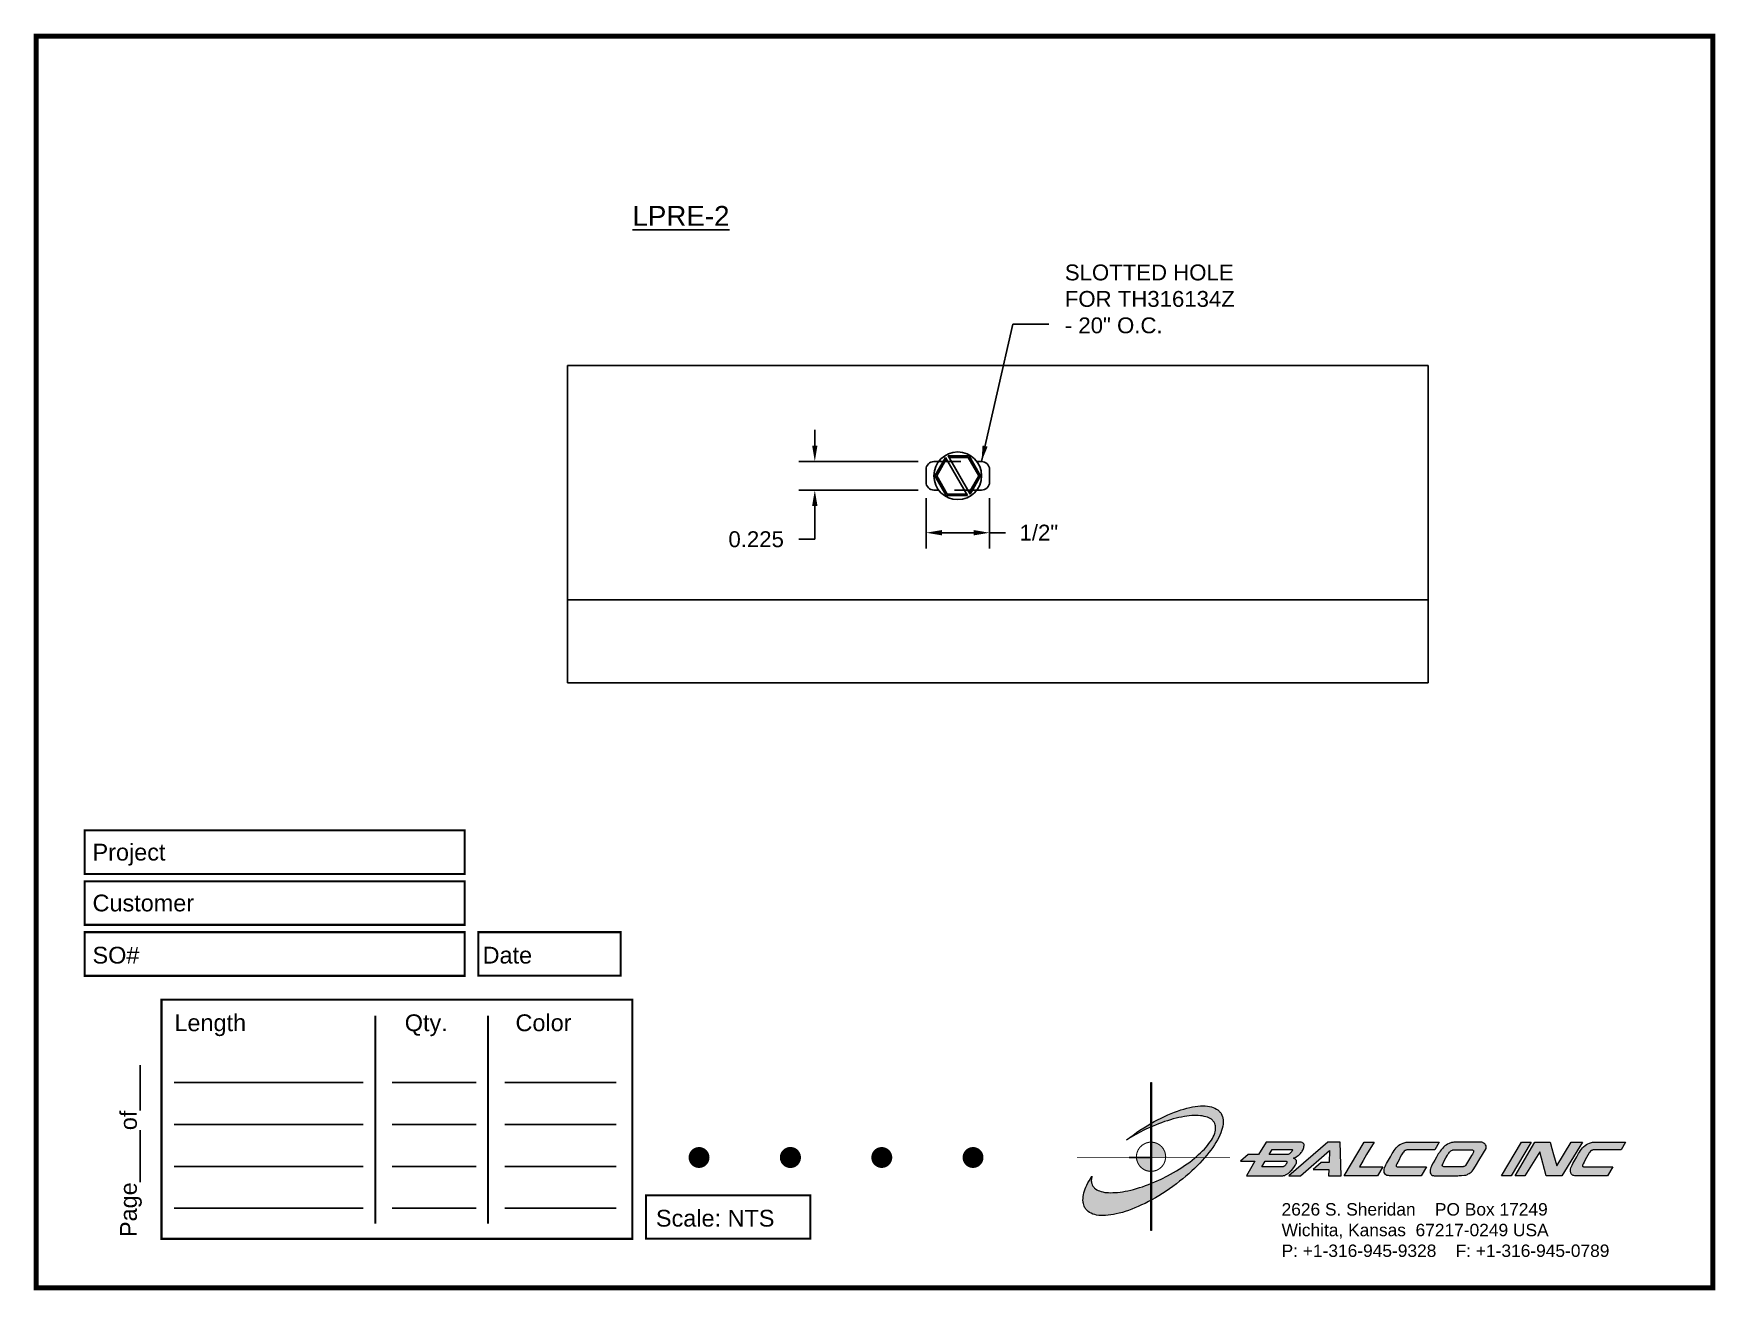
# Paper-space layout 'Breakout' of a CAD drawing. Header units: inches. Extents: x 0 to 10, y 0 to 7.5.
# The model-space entities are those that its viewports show. They can reach past a viewport. Long polylines and large blocks are cut down to what shows.
import ezdxf

# ---------------------------------------------------------------- set-up
doc = ezdxf.new("R2010")
doc.units = ezdxf.units.IN
doc.header["$MEASUREMENT"] = 0
doc.set_wipeout_variables(frame=1)
doc.linetypes.add('HIDDEN', pattern=[0.375, 0.25, -0.125])
for name, color, linetype in [('ANCHORS', 4, 'Continuous'), ('Border', 7, 'Continuous'), ('DIMENSIONS', 3, 'Continuous'), ('TEXT', 2, 'Continuous')]:
    doc.layers.add(name, color=color, linetype=linetype)
doc.styles.add('ARIAL', font='arial.ttf')
doc.dimstyles.new('Arial', dxfattribs={"dimtxt": 0.125, "dimasz": 0.125, "dimexe": 0.125, "dimexo": 0.125, "dimgap": 0.125, "dimtad": 0, "dimtih": 1, "dimtoh": 1, "dimdec": 4, "dimzin": 3, "dimdsep": 46, "dimlunit": 4, "dimtxsty": 'ARIAL', "dimcen": 0.125, "dimadec": 0, "dimazin": 0, "dimtfac": 1, "dimtdec": 4, "dimtofl": 0, "dimtmove": 0, "dimatfit": 3, "dimfxl": 0, "dimfrac": 2, "dimtolj": 1, "dimtzin": 0, "dimarcsym": 0})

# ---------------------------------------------------------------- blocks, each defined once
blk = doc.blocks.new('CADlogo')
h = blk.add_hatch(color=256)
h.paths.add_polyline_path([(0.918, 1.81), (0.909, 1.81), (0.909, 1.322), (0.918, 1.327)])
h.paths.add_polyline_path([(0.918, 1.285), (0.909, 1.281), (0.909, 1.1), (0.918, 1.1)])
h.paths.add_polyline_path([(0.918, 0.917), (0.909, 0.917), (0.909, 0.762), (0.909, 0.753), (0.91, 0.753), (0.918, 0.753)])
h.paths.add_polyline_path([(0.918, 1.091), (0.918, 1.1), (0.91, 1.1), (0.909, 1.1), (0.909, 0.917), (0.918, 0.917), (0.918, 0.919), (0.915, 0.919)])
h.paths.add_polyline_path([(0.918, 0.412), (0.909, 0.407), (0.909, 0.049), (0.918, 0.049)])
h.paths.add_polyline_path([(0.918, 0.753), (0.909, 0.753), (0.909, 0.606), (0.918, 0.609)])
h.paths.add_polyline_path([(0.918, 0.609), (0.909, 0.606), (0.909, 0.407), (0.918, 0.412)])
h.paths.add_polyline_path([(0.918, 1.327), (0.909, 1.322), (0.909, 1.281), (0.918, 1.285)])
h = blk.add_hatch(color=175)
h.paths.add_polyline_path([(0.574, 0.51), (0.543, 0.506), (0.514, 0.502), (0.487, 0.499), (0.459, 0.499), (0.432, 0.497), (0.406, 0.499), (0.382, 0.5), (0.36, 0.502), (0.338, 0.508), (0.318, 0.511), (0.298, 0.519), (0.282, 0.526), (0.265, 0.533), (0.252, 0.543), (0.24, 0.553), (0.234, 0.559), (0.229, 0.564), (0.22, 0.577), (0.212, 0.592), (0.205, 0.607), (0.203, 0.616), (0.201, 0.627), (0.199, 0.643), (0.201, 0.66), (0.201, 0.671), (0.205, 0.682), (0.207, 0.694), (0.19, 0.667), (0.176, 0.641), (0.161, 0.616), (0.148, 0.59), (0.137, 0.566), (0.128, 0.543), (0.119, 0.519), (0.113, 0.495), (0.108, 0.473), (0.104, 0.451), (0.103, 0.44), (0.103, 0.429), (0.101, 0.409), (0.103, 0.391), (0.104, 0.38), (0.106, 0.371), (0.11, 0.352), (0.115, 0.336), (0.124, 0.318), (0.13, 0.31), (0.135, 0.301), (0.143, 0.294), (0.15, 0.286), (0.165, 0.274), (0.181, 0.263), (0.199, 0.254), (0.22, 0.244), (0.242, 0.237), (0.263, 0.232), (0.289, 0.228), (0.315, 0.226), (0.342, 0.226), (0.371, 0.226), (0.402, 0.23), (0.434, 0.233), (0.467, 0.239), (0.499, 0.246), (0.534, 0.254), (0.571, 0.263), (0.606, 0.275), (0.644, 0.286), (0.682, 0.301), (0.721, 0.318), (0.759, 0.334), (0.799, 0.352), (0.841, 0.371), (0.882, 0.393), (0.909, 0.407), (0.909, 0.606), (0.884, 0.596), (0.847, 0.583), (0.81, 0.57), (0.774, 0.559), (0.739, 0.548), (0.704, 0.537), (0.671, 0.53), (0.638, 0.522), (0.606, 0.515)])
h.paths.add_polyline_path([(1.18, 0.738), (1.109, 0.698), (1.034, 0.661), (0.957, 0.627), (0.918, 0.609), (0.918, 0.412), (0.924, 0.414), (0.964, 0.438), (1.006, 0.462), (1.05, 0.489), (1.092, 0.517), (1.134, 0.544), (1.174, 0.574), (1.215, 0.603), (1.253, 0.634), (1.291, 0.663), (1.328, 0.694), (1.365, 0.725), (1.399, 0.757), (1.432, 0.788), (1.463, 0.819), (1.494, 0.85), (1.524, 0.883), (1.554, 0.917), (1.44, 0.917), (1.429, 0.908), (1.401, 0.886), (1.374, 0.864), (1.343, 0.842), (1.312, 0.822), (1.28, 0.8), (1.248, 0.778), (1.215, 0.758)])
h.paths.add_polyline_path([(1.769, 1.382), (1.767, 1.393), (1.763, 1.404), (1.758, 1.422), (1.749, 1.441), (1.743, 1.45), (1.738, 1.457), (1.73, 1.464), (1.725, 1.472), (1.709, 1.485), (1.692, 1.496), (1.674, 1.506), (1.654, 1.514), (1.632, 1.521), (1.61, 1.527), (1.584, 1.53), (1.559, 1.532), (1.531, 1.532), (1.502, 1.532), (1.471, 1.53), (1.44, 1.527), (1.407, 1.521), (1.374, 1.514), (1.339, 1.505), (1.304, 1.496), (1.268, 1.485), (1.229, 1.472), (1.191, 1.457), (1.152, 1.442), (1.114, 1.426), (1.074, 1.408), (1.034, 1.388), (0.991, 1.367), (0.951, 1.346), (0.918, 1.327), (0.918, 1.285), (0.926, 1.289), (0.964, 1.305), (1.001, 1.32), (1.037, 1.333), (1.074, 1.346), (1.109, 1.356), (1.143, 1.367), (1.178, 1.378), (1.213, 1.386), (1.246, 1.393), (1.277, 1.4), (1.31, 1.406), (1.339, 1.41), (1.368, 1.413), (1.398, 1.417), (1.425, 1.417), (1.452, 1.419), (1.476, 1.417), (1.502, 1.415), (1.524, 1.413), (1.546, 1.408), (1.566, 1.404), (1.584, 1.397), (1.602, 1.389), (1.617, 1.382), (1.632, 1.373), (1.644, 1.362), (1.65, 1.356), (1.655, 1.351), (1.665, 1.338), (1.672, 1.325), (1.677, 1.309), (1.681, 1.294), (1.683, 1.278), (1.683, 1.261), (1.683, 1.252), (1.681, 1.243), (1.677, 1.225), (1.672, 1.207), (1.665, 1.186), (1.655, 1.166), (1.644, 1.146), (1.632, 1.126), (1.619, 1.106), (1.602, 1.084), (1.586, 1.062), (1.568, 1.04), (1.548, 1.018), (1.527, 0.996), (1.504, 0.974), (1.48, 0.952), (1.456, 0.93), (1.44, 0.917), (1.554, 0.917), (1.579, 0.945), (1.602, 0.976), (1.626, 1.007), (1.648, 1.038), (1.668, 1.067), (1.687, 1.097), (1.703, 1.128), (1.719, 1.155), (1.732, 1.185), (1.743, 1.212), (1.752, 1.239), (1.758, 1.252), (1.762, 1.265), (1.767, 1.291), (1.771, 1.314), (1.771, 1.327), (1.773, 1.338), (1.771, 1.362), (1.771, 1.373)])
h.paths.add_polyline_path([(0.867, 1.296), (0.825, 1.271), (0.781, 1.243), (0.741, 1.214), (0.701, 1.186), (0.66, 1.157), (0.622, 1.128), (0.675, 1.161), (0.732, 1.194), (0.79, 1.225), (0.82, 1.239), (0.851, 1.254), (0.909, 1.281), (0.909, 1.322)])
h = blk.add_hatch(color=256)
h.paths.add_polyline_path([(1.074, 0.991), (1.07, 1.001), (1.065, 1.011), (1.059, 1.021), (1.053, 1.03), (1.046, 1.038), (1.039, 1.047), (1.031, 1.054), (1.022, 1.062), (1.014, 1.068), (1.004, 1.074), (0.995, 1.08), (0.985, 1.085), (0.975, 1.089), (0.964, 1.093), (0.954, 1.096), (0.943, 1.098), (0.932, 1.099), (0.921, 1.1), (0.918, 1.1), (0.918, 0.917), (0.94, 0.917), (1.086, 0.917), (1.087, 0.927), (1.086, 0.938), (1.085, 0.949), (1.083, 0.96), (1.081, 0.97), (1.078, 0.981)])
h.paths.add_polyline_path([(0.909, 0.917), (0.739, 0.917), (0.74, 0.91), (0.741, 0.899), (0.743, 0.888), (0.746, 0.878), (0.75, 0.867), (0.754, 0.857), (0.758, 0.847), (0.764, 0.837), (0.77, 0.828), (0.776, 0.819), (0.783, 0.811), (0.791, 0.803), (0.799, 0.795), (0.808, 0.788), (0.817, 0.782), (0.826, 0.776), (0.836, 0.771), (0.846, 0.766), (0.856, 0.762), (0.867, 0.759), (0.877, 0.757), (0.888, 0.755), (0.899, 0.753), (0.909, 0.753)])
h.paths.add_polyline_path([(0.918, 1.1), (0.91, 1.1), (0.909, 1.1), (0.909, 0.917), (0.918, 0.917)])
h = blk.add_hatch(color=256)
h.paths.add_polyline_path([(2.148, 0.874), (2.098, 0.784), (2.049, 0.7), (2.484, 0.7), (2.491, 0.702), (2.501, 0.703), (2.508, 0.705), (2.512, 0.707), (2.517, 0.711), (2.532, 0.72), (2.546, 0.729), (2.554, 0.735), (2.563, 0.74), (2.572, 0.747), (2.581, 0.757), (2.59, 0.768), (2.599, 0.777), (2.616, 0.799), (2.623, 0.811), (2.63, 0.822), (2.636, 0.833), (2.641, 0.844), (2.645, 0.855), (2.647, 0.864), (2.647, 0.879), (2.645, 0.883), (2.641, 0.886), (2.638, 0.892), (2.629, 0.899), (2.619, 0.905), (2.612, 0.91), (2.64, 0.921), (2.658, 0.936), (2.669, 0.943), (2.678, 0.95), (2.694, 0.967), (2.702, 0.976), (2.709, 0.985), (2.716, 0.994), (2.722, 1.005), (2.727, 1.014), (2.731, 1.025), (2.735, 1.038), (2.736, 1.049), (2.738, 1.062), (2.738, 1.073), (2.733, 1.082), (2.727, 1.088), (2.72, 1.093), (2.713, 1.097), (2.704, 1.099), (2.694, 1.1), (2.685, 1.102), (2.674, 1.102), (2.285, 1.102), (2.195, 0.952), (2.069, 0.952), (1.981, 0.874)])
h.paths.add_polyline_path([(2.274, 0.874), (2.53, 0.874), (2.534, 0.865), (2.532, 0.852), (2.524, 0.841), (2.515, 0.828), (2.505, 0.815), (2.493, 0.81), (2.49, 0.808), (2.235, 0.808)], flags=16)
h.paths.add_polyline_path([(2.321, 0.952), (2.356, 1.014), (2.587, 1.014), (2.592, 1.014), (2.597, 1.014), (2.597, 1.003), (2.59, 0.991), (2.583, 0.98), (2.569, 0.966), (2.555, 0.958), (2.546, 0.952), (2.535, 0.952)], flags=16)
h.paths.add_polyline_path([(3.04, 1.002), (3.036, 0.859), (2.941, 0.859), (2.844, 0.773), (3.031, 0.773), (3.027, 0.7), (3.181, 0.7), (3.168, 1.102), (3.02, 1.102), (2.557, 0.7), (2.694, 0.7)])
h.paths.add_polyline_path([(3.214, 0.7), (3.611, 0.7), (3.675, 0.808), (3.397, 0.808), (3.441, 0.881), (3.483, 0.952), (3.574, 1.102), (3.454, 1.102)])
h.paths.add_polyline_path([(3.788, 0.965), (3.766, 0.927), (3.743, 0.885), (3.721, 0.846), (3.71, 0.83), (3.702, 0.811), (3.697, 0.795), (3.693, 0.778), (3.691, 0.769), (3.691, 0.76), (3.691, 0.749), (3.693, 0.74), (3.7, 0.727), (3.708, 0.716), (3.711, 0.714), (3.724, 0.705), (3.733, 0.702), (3.744, 0.702), (3.757, 0.7), (3.774, 0.7), (4.134, 0.7), (4.196, 0.808), (3.854, 0.808), (3.841, 0.808), (3.833, 0.816), (3.836, 0.826), (3.843, 0.841), (3.856, 0.864), (3.869, 0.892), (3.883, 0.921), (3.898, 0.949), (3.914, 0.972), (3.924, 0.983), (3.931, 0.992), (3.943, 1.002), (3.954, 1.008), (3.969, 1.011), (4.297, 1.011), (4.346, 1.102), (4.238, 1.102), (4.15, 1.102), (4.075, 1.1), (3.997, 1.102), (3.982, 1.1), (3.968, 1.1), (3.955, 1.099), (3.942, 1.097), (3.92, 1.089), (3.9, 1.082), (3.889, 1.078), (3.88, 1.073), (3.863, 1.062), (3.849, 1.049), (3.834, 1.035), (3.821, 1.018), (3.81, 1.002), (3.799, 0.983)])
h.paths.add_polyline_path([(4.509, 1.097), (4.496, 1.095), (4.485, 1.093), (4.476, 1.089), (4.465, 1.086), (4.447, 1.077), (4.43, 1.066), (4.421, 1.06), (4.414, 1.055), (4.399, 1.04), (4.386, 1.025), (4.372, 1.011), (4.361, 0.994), (4.35, 0.976), (4.337, 0.96), (4.317, 0.923), (4.297, 0.888), (4.275, 0.855), (4.26, 0.828), (4.255, 0.813), (4.247, 0.799), (4.244, 0.784), (4.242, 0.777), (4.24, 0.769), (4.238, 0.753), (4.238, 0.735), (4.246, 0.722), (4.251, 0.714), (4.253, 0.713), (4.257, 0.711), (4.262, 0.705), (4.269, 0.703), (4.278, 0.702), (4.289, 0.7), (4.564, 0.7), (4.571, 0.7), (4.584, 0.702), (4.613, 0.703), (4.648, 0.707), (4.664, 0.709), (4.677, 0.713), (4.686, 0.716), (4.694, 0.722), (4.705, 0.727), (4.717, 0.735), (4.73, 0.744), (4.741, 0.755), (4.752, 0.769), (4.781, 0.815), (4.833, 0.903), (4.906, 1.025), (4.908, 1.035), (4.908, 1.046), (4.906, 1.051), (4.906, 1.057), (4.9, 1.069), (4.893, 1.08), (4.889, 1.082), (4.888, 1.086), (4.88, 1.089), (4.873, 1.093), (4.866, 1.097), (4.856, 1.1), (4.846, 1.1), (4.844, 1.1), (4.73, 1.1), (4.626, 1.1), (4.58, 1.1), (4.542, 1.099), (4.524, 1.099)])
h.paths.add_polyline_path([(4.527, 1.011), (4.54, 1.011), (4.745, 1.011), (4.752, 1.003), (4.758, 0.998), (4.758, 0.985), (4.756, 0.98), (4.754, 0.974), (4.749, 0.965), (4.743, 0.956), (4.734, 0.941), (4.663, 0.821), (4.648, 0.812), (4.639, 0.81), (4.633, 0.808), (4.622, 0.808), (4.61, 0.808), (4.416, 0.808), (4.398, 0.808), (4.39, 0.813), (4.387, 0.813), (4.385, 0.819), (4.378, 0.825), (4.385, 0.832), (4.408, 0.877), (4.428, 0.914), (4.447, 0.945), (4.454, 0.96), (4.461, 0.971), (4.474, 0.986), (4.487, 0.996), (4.496, 1.002), (4.508, 1.009), (4.516, 1.009)], flags=16)
h.paths.add_polyline_path([(5.089, 0.698), (5.206, 0.698), (5.445, 1.1), (5.33, 1.099)])
h.paths.add_polyline_path([(5.489, 1.099), (5.252, 0.698), (5.37, 0.698), (5.548, 0.987), (5.621, 0.698), (5.811, 0.698), (6.055, 1.099), (5.919, 1.1), (5.749, 0.817), (5.709, 0.954), (5.691, 1.024), (5.672, 1.099)])
h.paths.add_polyline_path([(6.086, 1.06), (6.069, 1.047), (6.056, 1.035), (6.044, 1.018), (6.031, 1.002), (6.02, 0.983), (6.009, 0.965), (5.987, 0.925), (5.965, 0.885), (5.941, 0.846), (5.932, 0.828), (5.923, 0.811), (5.917, 0.795), (5.914, 0.778), (5.912, 0.769), (5.912, 0.758), (5.914, 0.749), (5.916, 0.738), (5.921, 0.725), (5.928, 0.716), (5.936, 0.709), (5.945, 0.705), (5.954, 0.702), (5.965, 0.7), (5.98, 0.7), (5.994, 0.7), (6.355, 0.7), (6.419, 0.806), (6.073, 0.806), (6.056, 0.811), (6.056, 0.821), (6.056, 0.826), (6.064, 0.841), (6.077, 0.864), (6.089, 0.892), (6.104, 0.919), (6.119, 0.947), (6.135, 0.972), (6.144, 0.983), (6.153, 0.992), (6.163, 1), (6.166, 1.003), (6.172, 1.005), (6.178, 1.008), (6.19, 1.011), (6.517, 1.011), (6.569, 1.1), (6.459, 1.102), (6.373, 1.1), (6.296, 1.1), (6.217, 1.1), (6.203, 1.1), (6.19, 1.099), (6.175, 1.099), (6.164, 1.095), (6.141, 1.089), (6.12, 1.082), (6.111, 1.077), (6.102, 1.073)])
blk.add_hatch(color=256).paths.add_polyline_path([(0.918, 0.609), (0.909, 0.606), (0.909, 0.407), (0.918, 0.412)])
for q in [(0.65, 0.917), (0.909, 0.648)]:
    blk.add_line((0.909, 0.917), q)
at = {"color": 7, "lineweight": 0}
for points in [[(0.909, 1.81), (0.918, 1.81), (0.918, 0.049), (0.909, 0.049), (0.909, 1.81)], [(2.738, 1.073), (2.733, 1.082), (2.727, 1.088), (2.72, 1.093), (2.713, 1.097), (2.704, 1.099), (2.694, 1.1), (2.685, 1.102), (2.674, 1.102), (2.285, 1.102), (2.195, 0.952), (2.069, 0.952), (1.981, 0.874), (2.148, 0.874), (2.098, 0.784), (2.049, 0.7), (2.484, 0.7), (2.491, 0.702), (2.501, 0.703), (2.508, 0.705), (2.512, 0.707), (2.517, 0.711), (2.532, 0.72), (2.546, 0.729), (2.554, 0.735), (2.563, 0.74), (2.572, 0.747), (2.581, 0.757), (2.59, 0.768), (2.599, 0.777), (2.616, 0.799), (2.623, 0.811), (2.63, 0.822), (2.636, 0.833), (2.641, 0.844), (2.645, 0.855), (2.647, 0.864), (2.647, 0.874), (2.647, 0.879), (2.645, 0.883), (2.641, 0.886), (2.638, 0.892), (2.629, 0.899), (2.619, 0.905), (2.612, 0.91), (2.64, 0.921), (2.658, 0.936), (2.669, 0.943), (2.678, 0.95), (2.694, 0.967), (2.702, 0.976), (2.709, 0.985), (2.716, 0.994), (2.722, 1.005), (2.727, 1.014), (2.731, 1.025), (2.735, 1.038), (2.736, 1.049), (2.738, 1.062), (2.738, 1.073), (2.738, 1.073)], [(2.587, 0.985), (2.583, 0.98), (2.572, 0.969), (2.565, 0.963), (2.555, 0.958), (2.546, 0.952), (2.535, 0.952), (2.321, 0.952), (2.356, 1.014), (2.587, 1.014), (2.592, 1.014), (2.594, 1.014), (2.596, 1.013), (2.597, 1.011), (2.597, 1.005), (2.596, 1), (2.59, 0.991), (2.587, 0.985), (2.587, 0.985)], [(3.027, 0.7), (3.181, 0.7), (3.168, 1.102), (3.02, 1.102), (2.557, 0.7), (2.694, 0.7), (3.04, 1.002), (3.036, 0.859), (3.038, 0.859), (2.941, 0.859), (2.844, 0.773), (3.031, 0.773), (3.027, 0.7), (3.027, 0.7)], [(3.214, 0.7), (3.454, 1.102), (3.574, 1.102), (3.483, 0.952), (3.441, 0.881), (3.397, 0.808), (3.675, 0.808), (3.611, 0.7), (3.214, 0.7), (3.214, 0.7)], [(3.969, 1.011), (3.96, 1.009), (3.955, 1.007), (3.949, 1.005), (3.946, 1.003), (3.94, 1), (3.931, 0.992), (3.924, 0.983), (3.914, 0.972), (3.898, 0.949), (3.883, 0.921), (3.869, 0.892), (3.856, 0.864), (3.843, 0.841), (3.836, 0.826), (3.834, 0.821), (3.834, 0.817), (3.836, 0.813), (3.839, 0.81), (3.847, 0.808), (3.854, 0.808), (4.196, 0.808), (4.134, 0.7), (3.774, 0.7), (3.757, 0.7), (3.744, 0.702), (3.733, 0.702), (3.724, 0.705), (3.715, 0.711), (3.711, 0.713), (3.708, 0.716), (3.7, 0.727), (3.693, 0.74), (3.691, 0.749), (3.691, 0.76), (3.691, 0.769), (3.693, 0.778), (3.697, 0.795), (3.702, 0.811), (3.71, 0.83), (3.721, 0.846), (3.743, 0.885), (3.766, 0.927), (3.788, 0.965), (3.799, 0.983), (3.81, 1.002), (3.821, 1.018), (3.834, 1.035), (3.849, 1.049), (3.863, 1.062), (3.88, 1.073), (3.889, 1.078), (3.9, 1.082), (3.92, 1.089), (3.942, 1.097), (3.955, 1.099), (3.968, 1.1), (3.982, 1.1), (3.997, 1.102), (4.075, 1.1), (4.15, 1.102), (4.238, 1.102), (4.346, 1.102), (4.297, 1.011), (3.969, 1.011), (3.969, 1.011)], [(4.846, 1.1), (4.844, 1.1), (4.73, 1.1), (4.626, 1.1), (4.58, 1.1), (4.542, 1.099), (4.524, 1.099), (4.509, 1.097), (4.496, 1.095), (4.485, 1.093), (4.476, 1.089), (4.465, 1.086), (4.447, 1.077), (4.43, 1.066), (4.421, 1.06), (4.414, 1.055), (4.399, 1.04), (4.386, 1.025), (4.372, 1.011), (4.361, 0.994), (4.35, 0.976), (4.337, 0.96), (4.317, 0.923), (4.297, 0.888), (4.275, 0.855), (4.26, 0.828), (4.255, 0.813), (4.247, 0.799), (4.244, 0.784), (4.242, 0.777), (4.24, 0.769), (4.238, 0.753), (4.238, 0.735), (4.246, 0.722), (4.251, 0.714), (4.253, 0.713), (4.257, 0.711), (4.262, 0.705), (4.269, 0.703), (4.278, 0.702), (4.289, 0.7), (4.564, 0.7), (4.571, 0.7), (4.584, 0.702), (4.613, 0.703), (4.648, 0.707), (4.664, 0.709), (4.677, 0.713), (4.686, 0.716), (4.694, 0.722), (4.705, 0.727), (4.717, 0.735), (4.73, 0.744), (4.741, 0.755), (4.752, 0.769), (4.781, 0.815), (4.833, 0.903), (4.906, 1.025), (4.908, 1.035), (4.908, 1.046), (4.906, 1.051), (4.906, 1.057), (4.9, 1.069), (4.897, 1.075), (4.893, 1.08), (4.889, 1.082), (4.888, 1.086), (4.88, 1.089), (4.873, 1.093), (4.866, 1.097), (4.856, 1.1), (4.846, 1.1), (4.846, 1.1)], [(4.734, 0.941), (4.663, 0.821), (4.653, 0.815), (4.646, 0.811), (4.639, 0.81), (4.633, 0.808), (4.622, 0.808), (4.61, 0.808), (4.416, 0.808), (4.403, 0.808), (4.396, 0.81), (4.39, 0.813), (4.388, 0.813), (4.386, 0.815), (4.385, 0.819), (4.383, 0.821), (4.383, 0.826), (4.383, 0.83), (4.385, 0.832), (4.408, 0.877), (4.428, 0.914), (4.447, 0.945), (4.454, 0.96), (4.461, 0.971), (4.471, 0.982), (4.478, 0.989), (4.487, 0.996), (4.496, 1.002), (4.505, 1.007), (4.511, 1.009), (4.516, 1.009), (4.527, 1.011), (4.54, 1.011), (4.743, 1.011), (4.749, 1.007), (4.752, 1.003), (4.756, 1), (4.758, 0.994), (4.758, 0.985), (4.756, 0.98), (4.754, 0.974), (4.749, 0.965), (4.743, 0.956), (4.734, 0.941), (4.734, 0.941)], [(5.089, 0.698), (5.33, 1.099), (5.445, 1.1), (5.206, 0.698), (5.091, 0.698), (5.089, 0.698), (5.089, 0.698)], [(5.811, 0.698), (5.621, 0.698), (5.548, 0.987), (5.37, 0.698), (5.252, 0.698), (5.489, 1.099), (5.672, 1.099), (5.691, 1.024), (5.709, 0.954), (5.749, 0.817), (5.919, 1.1), (6.055, 1.099), (5.811, 0.698), (5.811, 0.698)], [(6.19, 1.011), (6.181, 1.009), (6.175, 1.007), (6.172, 1.005), (6.166, 1.003), (6.163, 1), (6.153, 0.992), (6.144, 0.983), (6.135, 0.972), (6.119, 0.947), (6.104, 0.919), (6.089, 0.892), (6.077, 0.864), (6.064, 0.841), (6.056, 0.826), (6.056, 0.821), (6.056, 0.815), (6.058, 0.811), (6.062, 0.81), (6.067, 0.808), (6.077, 0.806), (6.419, 0.806), (6.355, 0.7), (5.994, 0.7), (5.98, 0.7), (5.965, 0.7), (5.954, 0.702), (5.945, 0.705), (5.936, 0.709), (5.932, 0.713), (5.928, 0.716), (5.921, 0.725), (5.916, 0.738), (5.914, 0.749), (5.912, 0.758), (5.912, 0.769), (5.914, 0.778), (5.917, 0.795), (5.923, 0.811), (5.932, 0.828), (5.941, 0.846), (5.965, 0.885), (5.987, 0.925), (6.009, 0.965), (6.02, 0.983), (6.031, 1.002), (6.044, 1.018), (6.056, 1.035), (6.069, 1.047), (6.086, 1.06), (6.102, 1.073), (6.111, 1.077), (6.12, 1.082), (6.141, 1.089), (6.164, 1.095), (6.175, 1.099), (6.19, 1.099), (6.203, 1.1), (6.217, 1.1), (6.296, 1.1), (6.373, 1.1), (6.459, 1.102), (6.569, 1.1), (6.517, 1.011), (6.19, 1.011), (6.19, 1.011)], [(2.484, 0.808), (2.235, 0.808), (2.274, 0.874), (2.524, 0.874), (2.53, 0.872), (2.532, 0.87), (2.533, 0.866), (2.533, 0.863), (2.532, 0.852), (2.524, 0.841), (2.515, 0.828), (2.506, 0.817), (2.501, 0.813), (2.493, 0.81), (2.49, 0.808), (2.486, 0.808), (2.484, 0.808), (2.484, 0.808)]]:
    blk.add_lwpolyline(points, dxfattribs=at)
at = {"color": 175, "lineweight": 0}
blk.add_lwpolyline([(1.758, 1.422), (1.763, 1.404), (1.767, 1.393), (1.769, 1.382), (1.771, 1.373), (1.771, 1.362), (1.773, 1.338), (1.771, 1.327), (1.771, 1.314), (1.767, 1.291), (1.762, 1.265), (1.758, 1.252), (1.752, 1.239), (1.743, 1.212), (1.732, 1.185), (1.719, 1.155), (1.703, 1.128), (1.687, 1.097), (1.668, 1.067), (1.648, 1.038), (1.626, 1.007), (1.602, 0.976), (1.579, 0.945), (1.551, 0.914), (1.524, 0.883), (1.494, 0.85), (1.463, 0.819), (1.432, 0.788), (1.399, 0.757), (1.365, 0.725), (1.328, 0.694), (1.291, 0.663), (1.253, 0.634), (1.215, 0.603), (1.174, 0.574), (1.134, 0.544), (1.092, 0.517), (1.05, 0.489), (1.006, 0.462), (0.964, 0.438), (0.924, 0.414), (0.882, 0.393), (0.841, 0.371), (0.799, 0.352), (0.759, 0.334), (0.721, 0.318), (0.682, 0.301), (0.644, 0.286), (0.606, 0.275), (0.571, 0.263), (0.534, 0.254), (0.499, 0.246), (0.467, 0.239), (0.434, 0.233), (0.402, 0.23), (0.371, 0.226), (0.342, 0.226), (0.315, 0.226), (0.289, 0.228), (0.263, 0.232), (0.242, 0.237), (0.22, 0.244), (0.199, 0.254), (0.181, 0.263), (0.165, 0.274), (0.15, 0.286), (0.143, 0.294), (0.135, 0.301), (0.13, 0.31), (0.124, 0.318), (0.115, 0.336), (0.11, 0.352), (0.106, 0.371), (0.104, 0.38), (0.103, 0.391), (0.101, 0.409), (0.103, 0.429), (0.103, 0.44), (0.104, 0.451), (0.108, 0.473), (0.113, 0.495), (0.119, 0.519), (0.128, 0.543), (0.137, 0.566), (0.148, 0.59), (0.161, 0.616), (0.176, 0.641), (0.19, 0.667), (0.207, 0.694), (0.205, 0.682), (0.201, 0.671), (0.201, 0.66), (0.199, 0.649), (0.199, 0.638), (0.201, 0.627), (0.203, 0.616), (0.205, 0.607), (0.212, 0.592), (0.22, 0.577), (0.229, 0.564), (0.234, 0.559), (0.24, 0.553), (0.252, 0.543), (0.265, 0.533), (0.282, 0.526), (0.298, 0.519), (0.318, 0.511), (0.338, 0.508), (0.36, 0.502), (0.382, 0.5), (0.406, 0.499), (0.432, 0.497), (0.459, 0.499), (0.487, 0.499), (0.514, 0.502), (0.543, 0.506), (0.574, 0.51), (0.606, 0.515), (0.638, 0.522), (0.671, 0.53), (0.704, 0.537), (0.739, 0.548), (0.774, 0.559), (0.81, 0.57), (0.847, 0.583), (0.884, 0.596), (0.92, 0.61), (0.957, 0.627), (1.034, 0.661), (1.109, 0.698), (1.18, 0.738), (1.215, 0.758), (1.248, 0.778), (1.28, 0.8), (1.312, 0.822), (1.343, 0.842), (1.374, 0.864), (1.401, 0.886), (1.429, 0.908), (1.456, 0.93), (1.48, 0.952), (1.504, 0.974), (1.527, 0.996), (1.548, 1.018), (1.568, 1.04), (1.586, 1.062), (1.602, 1.084), (1.619, 1.106), (1.632, 1.126), (1.644, 1.146), (1.655, 1.166), (1.665, 1.186), (1.672, 1.207), (1.677, 1.225), (1.681, 1.243), (1.683, 1.252), (1.683, 1.261), (1.683, 1.278), (1.681, 1.294), (1.677, 1.309), (1.672, 1.325), (1.665, 1.338), (1.655, 1.351), (1.65, 1.356), (1.644, 1.362), (1.632, 1.373), (1.617, 1.382), (1.602, 1.389), (1.584, 1.397), (1.566, 1.404), (1.546, 1.408), (1.524, 1.413), (1.502, 1.415), (1.476, 1.417), (1.452, 1.419), (1.425, 1.417), (1.398, 1.417), (1.368, 1.413), (1.339, 1.41), (1.31, 1.406), (1.277, 1.4), (1.246, 1.393), (1.213, 1.386), (1.178, 1.378), (1.143, 1.367), (1.109, 1.356), (1.074, 1.346), (1.037, 1.333), (1.001, 1.32), (0.964, 1.305), (0.926, 1.289), (0.851, 1.254), (0.82, 1.239), (0.79, 1.225), (0.732, 1.194), (0.675, 1.161), (0.622, 1.128), (0.66, 1.157), (0.701, 1.186), (0.741, 1.214), (0.781, 1.243), (0.825, 1.271), (0.867, 1.296), (0.909, 1.322), (0.951, 1.346), (0.991, 1.367), (1.034, 1.388), (1.074, 1.408), (1.114, 1.426), (1.152, 1.442), (1.191, 1.457), (1.229, 1.472), (1.268, 1.485), (1.304, 1.496), (1.339, 1.505), (1.374, 1.514), (1.407, 1.521), (1.44, 1.527), (1.471, 1.53), (1.502, 1.532), (1.531, 1.532), (1.559, 1.532), (1.584, 1.53), (1.61, 1.527), (1.632, 1.521), (1.654, 1.514), (1.674, 1.506), (1.692, 1.496), (1.709, 1.485), (1.725, 1.472), (1.73, 1.464), (1.738, 1.457), (1.743, 1.45), (1.749, 1.441), (1.758, 1.422), (1.758, 1.422)], dxfattribs=at)
at = {"color": 7, "lineweight": 0, "const_width": 0.0128}
blk.add_lwpolyline([(1.087, 0.927), (1.086, 0.938), (1.085, 0.949), (1.083, 0.96), (1.081, 0.97), (1.078, 0.981), (1.074, 0.991), (1.07, 1.001), (1.065, 1.011), (1.059, 1.021), (1.053, 1.03), (1.046, 1.038), (1.039, 1.047), (1.031, 1.054), (1.022, 1.062), (1.014, 1.068), (1.004, 1.074), (0.995, 1.08), (0.985, 1.085), (0.975, 1.089), (0.964, 1.093), (0.954, 1.096), (0.943, 1.098), (0.932, 1.099), (0.921, 1.1), (0.91, 1.1), (0.899, 1.1), (0.888, 1.099), (0.877, 1.097), (0.867, 1.094), (0.856, 1.091), (0.846, 1.087), (0.836, 1.082), (0.826, 1.077), (0.817, 1.071), (0.808, 1.065), (0.799, 1.058), (0.791, 1.05), (0.783, 1.043), (0.776, 1.034), (0.77, 1.025), (0.764, 1.016), (0.758, 1.006), (0.754, 0.996), (0.75, 0.986), (0.746, 0.976), (0.743, 0.965), (0.741, 0.954), (0.74, 0.943), (0.739, 0.932), (0.739, 0.921), (0.74, 0.91), (0.741, 0.899), (0.743, 0.888), (0.746, 0.878), (0.75, 0.867), (0.754, 0.857), (0.758, 0.847), (0.764, 0.837), (0.77, 0.828), (0.776, 0.819), (0.783, 0.811), (0.791, 0.803), (0.799, 0.795), (0.808, 0.788), (0.817, 0.782), (0.826, 0.776), (0.836, 0.771), (0.846, 0.766), (0.856, 0.762), (0.867, 0.759), (0.877, 0.757), (0.888, 0.755), (0.899, 0.753), (0.91, 0.753), (0.921, 0.753), (0.932, 0.754), (0.943, 0.756), (0.954, 0.758), (0.964, 0.761), (0.975, 0.764), (0.985, 0.769), (0.995, 0.773), (1.004, 0.779), (1.014, 0.785), (1.022, 0.792), (1.031, 0.799), (1.039, 0.807), (1.046, 0.815), (1.053, 0.824), (1.059, 0.833), (1.065, 0.842), (1.07, 0.852), (1.074, 0.862), (1.078, 0.872), (1.081, 0.883), (1.083, 0.894), (1.085, 0.905), (1.086, 0.916), (1.087, 0.927)], dxfattribs=at)
at = {"color": 7, "lineweight": 0}
blk.add_lwpolyline([(1.853, 0.917, 0.0091, 0.0091, 0), (0.029, 0.917, 0.00366, 0.00366, 0), (0.029, 0.917, 0.00366, 0.00366, 0)], format="xyseb", dxfattribs=at)
blk = doc.blocks.new('ACADlogo')
blk.add_blockref('CADlogo', (-0.011, 7.152))
blk = doc.blocks.new('*D18')
at = {"layer": 'Defpoints', "color": 0}
for p in [(26.069, 7.39), (25.13, 7.165), (26.069, 7.165)]:
    blk.add_point(p, dxfattribs=at)
at = {"layer": 'DIMENSIONS', "color": 0, "lineweight": -2}
for p, q in [((25.13, 7.515), (25.13, 7.64)), ((25.944, 7.39), (25.005, 7.39)), ((25.944, 7.165), (25.005, 7.165)), ((25.13, 7.04), (25.13, 6.777)), ((25.13, 6.777), (25.005, 6.777))]:
    blk.add_line(p, q, dxfattribs=at)
at = {"layer": 'DIMENSIONS', "color": 0}
for points in [[(25.109, 7.515), (25.151, 7.515), (25.13, 7.39)], [(25.109, 7.04), (25.151, 7.04), (25.13, 7.165)]]:
    blk.add_solid(points, dxfattribs=at)
at = {"layer": 'DIMENSIONS', "color": 0, "insert": (24.668, 6.777), "char_height": 0.125, "attachment_point": 5, "style": 'ARIAL'}
blk.add_mtext('\\A1;0.225', dxfattribs=at)
blk = doc.blocks.new('*D19')
at = {"layer": 'Defpoints', "color": 0}
for p in [(26.006, 7.227), (26.506, 7.227), (26.506, 6.829)]:
    blk.add_point(p, dxfattribs=at)
at = {"layer": 'DIMENSIONS', "color": 0, "lineweight": -2}
for p, q in [((26.006, 7.102), (26.006, 6.704)), ((26.506, 7.102), (26.506, 6.704)), ((26.131, 6.829), (26.381, 6.829)), ((26.506, 6.829), (26.631, 6.829))]:
    blk.add_line(p, q, dxfattribs=at)
at = {"layer": 'DIMENSIONS', "color": 0}
for points in [[(26.131, 6.85), (26.131, 6.808), (26.006, 6.829)], [(26.381, 6.85), (26.381, 6.808), (26.506, 6.829)]]:
    blk.add_solid(points, dxfattribs=at)
at = {"layer": 'DIMENSIONS', "color": 0, "insert": (26.895, 6.829), "char_height": 0.125, "attachment_point": 5, "style": 'ARIAL'}
blk.add_mtext('\\A1;1/2"', dxfattribs=at)
blk = doc.blocks.new('tapcon head')
for p, q in [((-0.097, 0.144), (0.076, -0.156)), ((-0.076, 0.156), (0.097, -0.144))]:
    blk.add_line(p, q)
for points in [[(-0.097, 0.144), (-0.18, 0), (-0.09, -0.156), (0.076, -0.156)], [(0.097, -0.144), (0.18, 0), (0.09, 0.156), (-0.076, 0.156)], [(0.09, -0.131), (0.166, 0), (0.083, 0.144), (-0.069, 0.144)], [(-0.09, 0.131), (-0.166, 0), (-0.083, -0.144), (0.069, -0.144)]]:
    blk.add_lwpolyline(points)
blk.add_circle((0, 0), 0.188)

msp = doc.modelspace()

# ---------------------------------------------------------------- linework, layer by layer
for p, q in [((23.18177, 8.14745), (29.96126, 8.14745)), ((23.18177, 8.14745), (23.18177, 5.64745)), ((29.96126, 8.14745), (29.96126, 5.64745)), ((26.00609, 7.32745), (26.00609, 7.22745)), ((26.06859, 7.38995), (26.10609, 7.38995)), ((26.40609, 7.38995), (26.44359, 7.38995)), ((26.50609, 7.32745), (26.50609, 7.22745)), ((26.06859, 7.16495), (26.10609, 7.16495)), ((26.40609, 7.16495), (26.44359, 7.16495)), ((23.18177, 6.29995), (29.96126, 6.29995)), ((23.18177, 5.64745), (29.96126, 5.64745))]:
    msp.add_line(p, q)
at = {"linetype": 'HIDDEN', "ltscale": 0.125}
for p, q in [((26.10609, 7.38995), (26.40609, 7.38995)), ((26.40609, 7.16495), (26.10609, 7.16495))]:
    msp.add_line(p, q, dxfattribs=at)
for centre, start, end in [((26.06859, 7.32745), 90, 180), ((26.44359, 7.32745), 0, 90), ((26.06859, 7.22745), 180, 270), ((26.44359, 7.22745), 270, 0)]:
    msp.add_arc(centre, 0.0625, start, end)

# ---------------------------------------------------------------- block references
at = {"layer": 'ANCHORS'}
msp.add_blockref('tapcon head', (26.25609, 7.27745), dxfattribs=at)

# ---------------------------------------------------------------- texts
at = {"layer": 'TEXT', "insert": (23.69373, 9.40319), "char_height": 0.15625, "width": 3.3125, "attachment_point": 1, "style": 'ARIAL'}
msp.add_mtext('{\\LLPRE-2}', dxfattribs=at)
at = {"layer": 'TEXT', "insert": (27.09945, 8.67015), "char_height": 0.125, "attachment_point": 4, "style": 'ARIAL'}
msp.add_mtext('SLOTTED HOLE\\PFOR TH316134Z\\P- 20" O.C.', dxfattribs=at)

# ---------------------------------------------------------------- dimensions: what is measured, and where the dimension line sits
at = {"layer": 'DIMENSIONS'}
dim = msp.add_linear_dim(base=(25.12972, 7.16495), p1=(26.06859, 7.38995), p2=(26.06859, 7.16495), angle=90, dimstyle='Arial', override={"dimdec": 3, "dimlunit": 2, "dimpost": ''}, dxfattribs=at)
dim.commit()
dim.dimension.update_dxf_attribs({"geometry": '*D18', "text_midpoint": (24.66835, 6.77723), "dimtype": 160})
dim = msp.add_linear_dim(base=(26.50609, 6.82895), p1=(26.00609, 7.22745), p2=(26.50609, 7.22745), dimstyle='Arial', override={"dimpost": ''}, dxfattribs=at)
dim.commit()
dim.dimension.update_dxf_attribs({"geometry": '*D19', "text_midpoint": (26.89486, 6.82895)})

# ---------------------------------------------------------------- leaders
at = {"layer": 'TEXT'}
msp.add_leader([(26.44359, 7.38995), (26.69012, 8.47141), (26.97445, 8.47141)], dimstyle='Arial', override={"dimgap": 0.125, "dimtad": 0}, dxfattribs=at)

psp = doc.layouts.new('Breakout')

# ---------------------------------------------------------------- linework, layer by layer
at = {"layer": 'Border', "color": 253}
for p, q in [((0.823, 0.724), (1.95, 0.724)), ((2.122, 0.724), (2.622, 0.724)), ((2.794, 0.724), (3.457, 0.724)), ((0.823, 0.474), (1.95, 0.474)), ((2.122, 0.474), (2.622, 0.474)), ((2.794, 0.474), (3.457, 0.474))]:
    psp.add_line(p, q, dxfattribs=at)
at = {"layer": 'Border', "color": 175, "const_width": 0.0625}
for points in [[(3.92, 0.777, 1), (3.982, 0.777, 1)], [(4.464, 0.777, 1), (4.527, 0.777, 1)], [(5.009, 0.777, 1), (5.071, 0.777, 1)], [(5.553, 0.777, 1), (5.615, 0.777, 1)]]:
    psp.add_lwpolyline(points, format="xyb", close=True, dxfattribs=at)
at = {"layer": 'Border', "const_width": 0.0125}
psp.add_lwpolyline([(3.635, 0.552), (4.614, 0.552), (4.614, 0.293), (3.635, 0.293)], close=True, dxfattribs=at)

# ---------------------------------------------------------------- block references
at = {"layer": 'Border', "xscale": 0.5, "yscale": 0.5, "zscale": 0.5}
psp.add_blockref('ACADlogo', (6.194, -3.258), dxfattribs=at)

# ---------------------------------------------------------------- texts
at = {"layer": 'Border', "style": 'ARIAL'}
psp.add_text('Scale: NTS', height=0.1, dxfattribs=at).set_placement((3.694, 0.365))
at = {"layer": 'Border', "insert": (7.423, 0.505), "char_height": 0.074, "width": 2.3438, "attachment_point": 1, "style": 'ARIAL'}
psp.add_mtext('2626 S. Sheridan    PO Box 17249\\PWichita, Kansas  67217-0249 USA \\PP: +1-316-945-9328    F: +1-316-945-0789', dxfattribs=at)

# ---------------------------------------------------------------- viewports
at = {"layer": '0'}
psp.add_viewport(center=(4.997, 3.73), size=(9.993, 7.46055), view_center_point=(25.60071, 5.81023), view_height=9.8602872, dxfattribs=at)

# ---------------------------------------------------------------- next in the draw order: wipeouts: each hides what was drawn before it
psp.add_wipeout([(3.614, 2.889), (0.553, 2.889), (0.553, 0.779), (3.614, 0.779)])

# ---------------------------------------------------------------- next in the draw order: linework, layer by layer
at = {"layer": 'Border', "color": 253}
for p, q in [((0.823, 1.224), (1.95, 1.224)), ((2.122, 1.224), (2.622, 1.224)), ((2.794, 1.224), (3.457, 1.224)), ((0.823, 0.974), (1.95, 0.974)), ((2.122, 0.974), (2.622, 0.974)), ((2.794, 0.974), (3.457, 0.974))]:
    psp.add_line(p, q, dxfattribs=at)
at = {"layer": 'Border'}
for points, const_width in [([(0, 7.461), (9.993, 7.461), (9.993, 0), (0, 0)], 0.03), ([(0.289, 2.727), (2.554, 2.727), (2.554, 2.467), (0.289, 2.467)], 0.0125), ([(0.289, 2.423), (2.554, 2.423), (2.554, 2.164), (0.289, 2.164)], 0.0125), ([(0.289, 2.12), (2.554, 2.12), (2.554, 1.86), (0.289, 1.86)], 0.0125), ([(2.636, 1.861), (2.636, 2.12), (3.484, 2.12), (3.484, 1.861)], 0.0125), ([(3.554, 0.292), (0.747, 0.292), (0.747, 1.718), (3.554, 1.718)], 0.0125)]:
    psp.add_lwpolyline(points, close=True, dxfattribs=dict(at, const_width=const_width))
at = {"layer": 'Border', "const_width": 0.0125}
for points in [[(2.022, 1.623), (2.022, 0.382)], [(2.693, 1.623), (2.693, 0.382)]]:
    psp.add_lwpolyline(points, dxfattribs=at)

# ---------------------------------------------------------------- next in the draw order: texts
at = {"layer": 'Border', "style": 'ARIAL'}
for s, p in [('Project', (0.336, 2.547)), ('Customer', (0.336, 2.244)), ('SO#', (0.336, 1.933)), ('Date', (2.661, 1.933)), ('Length', (0.824, 1.53)), ('Qty.', (2.197, 1.53)), ('Color', (2.857, 1.53))]:
    psp.add_text(s, height=0.1, dxfattribs=at).set_placement(p)
psp.add_text('Page%%u        %%uof%%u       ', height=0.1, rotation=90, dxfattribs=at).set_placement((0.6, 0.303))

doc.saveas('drawing.dxf')
